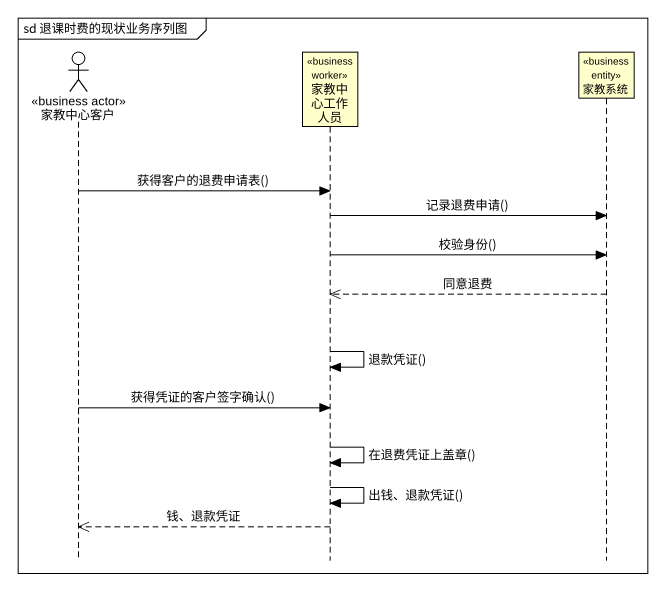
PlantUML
@startuml
mainframe sd 退课时费的现状业务序列图
hide footbox
actor 家教中心客户 <<business actor>>
participant 家教中心工作人员 <<business worker>>
participant 家教系统 <<business entity>>

家教中心客户 -> 家教中心工作人员 : 获得客户的退费申请表()
家教中心工作人员 -> 家教系统 : 记录退费申请()
家教中心工作人员 -> 家教系统 : 校验身份()
家教系统 -->> 家教中心工作人员 : 同意退费
家教中心工作人员 -> 家教中心工作人员 : 退款凭证()
家教中心客户 -> 家教中心工作人员 : 获得凭证的客户签字确认()
家教中心工作人员 -> 家教中心工作人员 : 在退费凭证上盖章()
家教中心工作人员 -> 家教中心工作人员 : 出钱、退款凭证()
家教中心工作人员 -->> 家教中心客户 : 钱、退款凭证
@enduml
